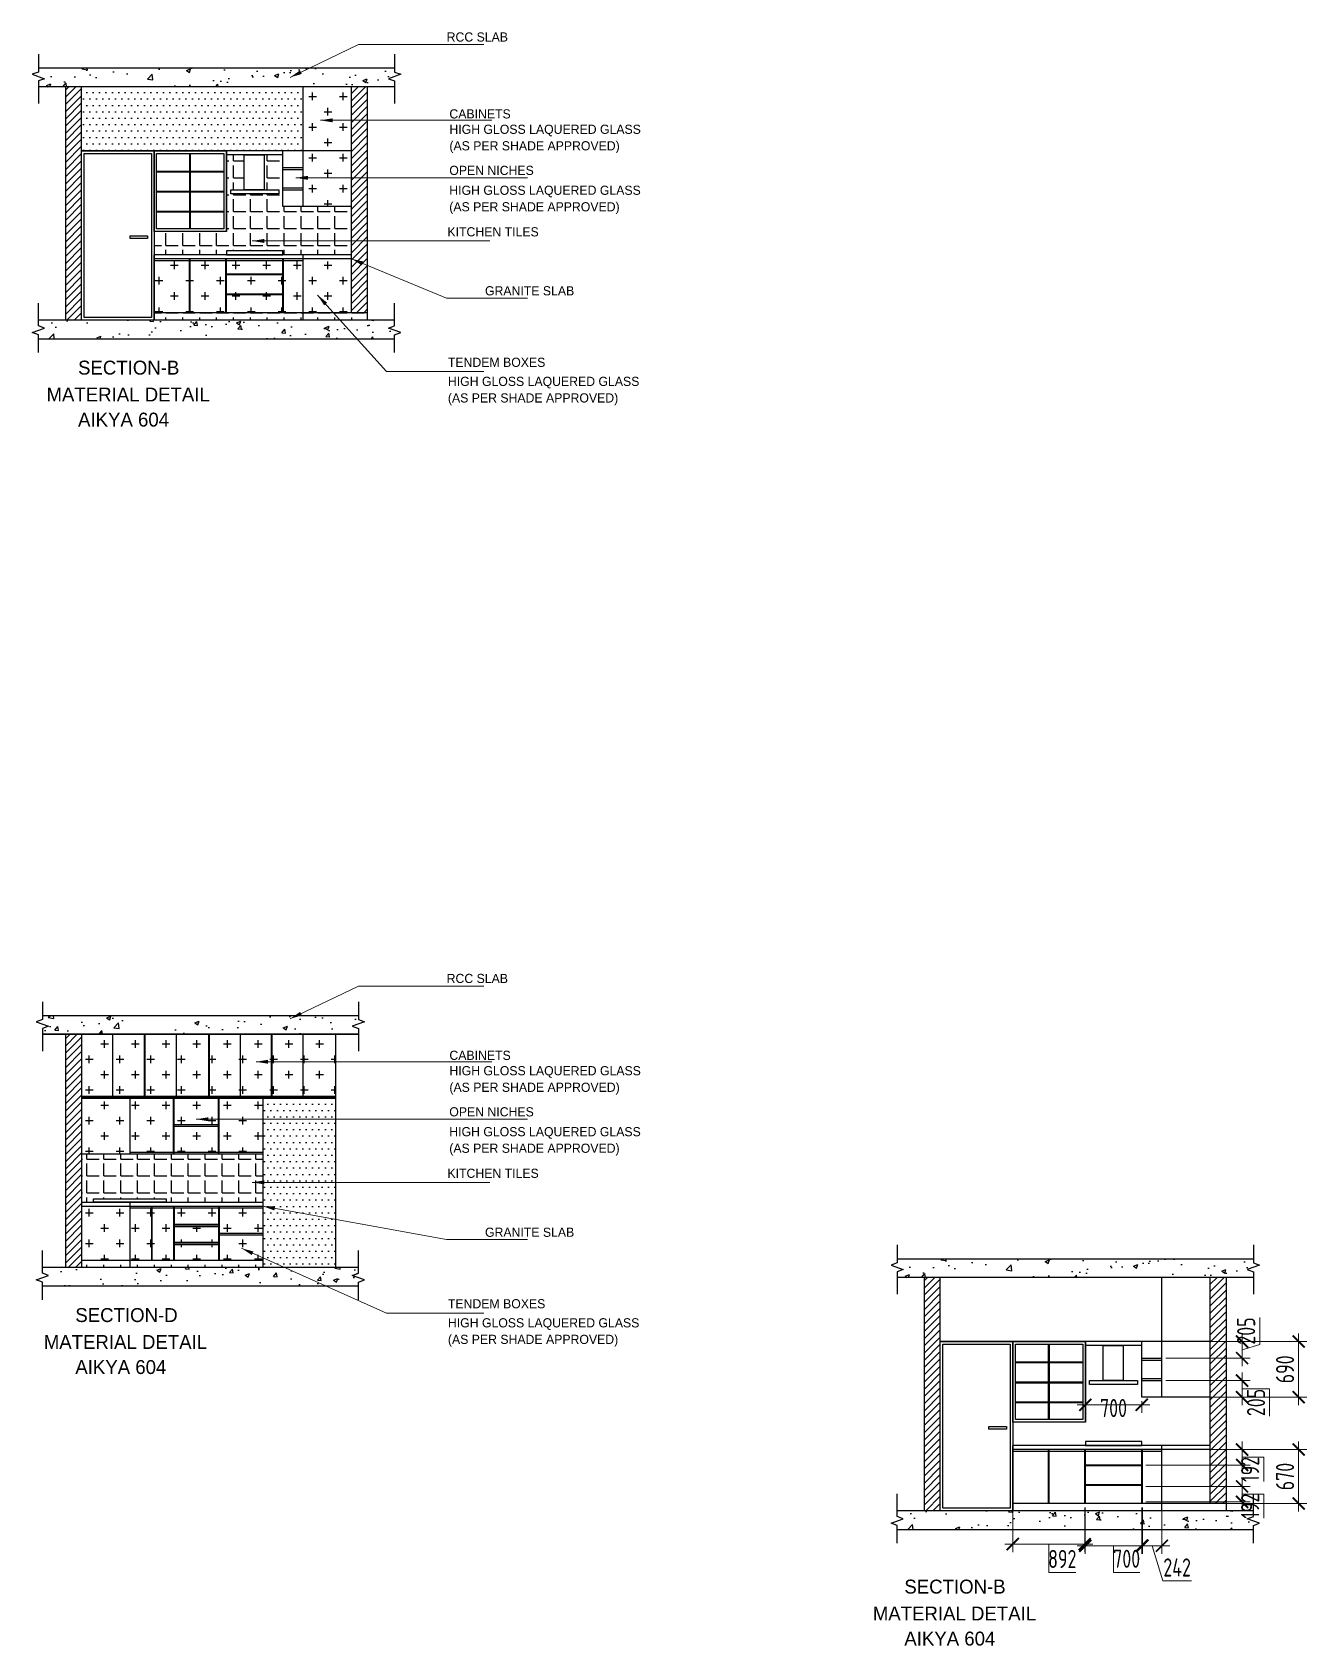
# Model space of a CAD drawing. Header units: millimetres. Extents: x -31859 to 58212, y -66440 to 17102.
# Drawn here: x -7842 to 7970, y -41894 to -21873 of the extents above; entities that cross this region are included whole.
import ezdxf

# ---------------------------------------------------------------- set-up
doc = ezdxf.new("R2010")
doc.units = ezdxf.units.MM
doc.header["$LTSCALE"] = 10
doc.header["$PDMODE"] = 35
doc.header["$PDSIZE"] = 500
for name, color, linetype in [('07--DIM-1', 1, 'Continuous'), ('A--SPACEREF', 3, 'Continuous'), ('A--TEXT-3', 3, 'Continuous'), ('DIMM-1', 1, 'Continuous')]:
    doc.layers.add(name, color=color, linetype=linetype)
doc.styles.add('ISO', font='isocp2.shx', dxfattribs={"width": 0.8})
doc.dimstyles.new('A-DIM-100', dxfattribs={"dimscale": 100, "dimtxt": 2.25, "dimasz": 1.5, "dimexe": 1, "dimexo": 0.5, "dimgap": 0, "dimtad": 0, "dimdec": 0, "dimzin": 12, "dimdsep": 46, "dimtxsty": 'ISO', "dimblk": 'ARCHTICK', "dimcen": 1, "dimdle": 1, "dimclrd": 8, "dimclre": 8, "dimclrt": 256, "dimadec": 0, "dimazin": 3, "dimtfac": 1, "dimtdec": 0, "dimtmove": 1, "dimatfit": 2, "dimfxl": 1, "dimtvp": 0.75, "dimtolj": 1, "dimtzin": 12, "dimlwd": 18, "dimlwe": 18, "dimarcsym": 0})
pattern_1 = [(0, (-20223.34, 0), (0, 209.55), [152.4, -57.15]), (90, (-20223.34, 0), (-209.55, 1e-14), [152.4, -57.15])]

# ---------------------------------------------------------------- blocks, each defined once
blk = doc.blocks.new('_ArchTick')
at = {"color": 0, "const_width": 0.15}
blk.add_lwpolyline([(-0.5, -0.5), (0.5, 0.5)], dxfattribs=at)
blk = doc.blocks.new('*D283')
at = {"layer": '07--DIM-1', "color": 8, "lineweight": 18}
for p, q in [((7387, -38157), (7387, -37821)), ((7168, -38425), (7168, -38020)), ((6223, -38120), (7268, -38120)), ((7168, -38223), (7387, -38157)), ((6223, -38325), (7268, -38325))]:
    blk.add_line(p, q, dxfattribs=at)
at = {"layer": 'Defpoints', "color": 0}
for p in [(6173, -38120), (7168, -38120), (6173, -38325)]:
    blk.add_point(p, dxfattribs=at)
at = {"layer": '07--DIM-1', "color": 8, "lineweight": 18, "xscale": 150, "yscale": 150, "zscale": 150}
for p, rotation in [((7168, -38120), 90), ((7168, -38325), 270)]:
    blk.add_blockref('_ArchTick', p, dxfattribs=dict(at, rotation=rotation))
at = {"layer": '07--DIM-1', "insert": (7218, -37989), "char_height": 225, "attachment_point": 5, "rotation": 90, "style": 'ISO'}
blk.add_mtext('\\A1;205', dxfattribs=at)
blk = doc.blocks.new('*D284')
at = {"layer": '07--DIM-1', "color": 8, "lineweight": 18}
for p, q in [((6223, -38605), (7268, -38605)), ((7168, -38505), (7168, -38910)), ((6223, -38810), (7268, -38810)), ((7168, -38708), (7510, -38708)), ((7510, -38708), (7510, -39044))]:
    blk.add_line(p, q, dxfattribs=at)
at = {"layer": 'Defpoints', "color": 0}
for p in [(6173, -38605), (6173, -38810), (7168, -38810)]:
    blk.add_point(p, dxfattribs=at)
at = {"layer": '07--DIM-1', "color": 8, "lineweight": 18, "xscale": 150, "yscale": 150, "zscale": 150}
for p, rotation in [((7168, -38605), 90), ((7168, -38810), 270)]:
    blk.add_blockref('_ArchTick', p, dxfattribs=dict(at, rotation=rotation))
at = {"layer": '07--DIM-1', "insert": (7341, -38876), "char_height": 225, "attachment_point": 5, "rotation": 90, "style": 'ISO'}
blk.add_mtext('\\A1;205', dxfattribs=at)
blk = doc.blocks.new('*D296')
at = {"layer": '07--DIM-1', "color": 8, "lineweight": 18}
for p, q in [((7168, -39752), (7168, -39360)), ((5973, -39460), (7268, -39460)), ((7168, -39556), (7437, -39556)), ((7437, -39556), (7437, -39856)), ((5973, -39652), (7268, -39652))]:
    blk.add_line(p, q, dxfattribs=at)
at = {"layer": 'Defpoints', "color": 0}
for p in [(5923, -39460), (7168, -39460), (5923, -39652)]:
    blk.add_point(p, dxfattribs=at)
at = {"layer": '07--DIM-1', "color": 8, "lineweight": 18, "xscale": 150, "yscale": 150, "zscale": 150}
for p, rotation in [((7168, -39460), 90), ((7168, -39652), 270)]:
    blk.add_blockref('_ArchTick', p, dxfattribs=dict(at, rotation=rotation))
at = {"layer": '07--DIM-1', "insert": (7268, -39706), "char_height": 225, "attachment_point": 5, "rotation": 90, "style": 'ISO'}
blk.add_mtext('\\A1;192', dxfattribs=at)
blk = doc.blocks.new('*D297')
at = {"layer": '07--DIM-1', "color": 8, "lineweight": 18}
for p, q in [((7168, -40209), (7168, -39817)), ((5973, -39917), (7268, -39917)), ((7168, -40013), (7437, -40013)), ((7437, -40013), (7437, -40312)), ((5973, -40109), (7268, -40109))]:
    blk.add_line(p, q, dxfattribs=at)
at = {"layer": 'Defpoints', "color": 0}
for p in [(5923, -39917), (7168, -39917), (5923, -40109)]:
    blk.add_point(p, dxfattribs=at)
at = {"layer": '07--DIM-1', "color": 8, "lineweight": 18, "xscale": 150, "yscale": 150, "zscale": 150}
for p, rotation in [((7168, -39917), 90), ((7168, -40109), 270)]:
    blk.add_blockref('_ArchTick', p, dxfattribs=dict(at, rotation=rotation))
at = {"layer": '07--DIM-1', "insert": (7268, -40162), "char_height": 225, "attachment_point": 5, "rotation": 90, "style": 'ISO'}
blk.add_mtext('\\A1;192', dxfattribs=at)
blk = doc.blocks.new('*D299')
at = {"layer": '07--DIM-1', "color": 8, "lineweight": 18}
for p, q in [((7870, -38910), (7870, -38020)), ((6223, -38120), (7970, -38120)), ((6223, -38810), (7970, -38810))]:
    blk.add_line(p, q, dxfattribs=at)
at = {"layer": 'Defpoints', "color": 0}
for p in [(6173, -38120), (7870, -38120), (6173, -38810)]:
    blk.add_point(p, dxfattribs=at)
at = {"layer": '07--DIM-1', "color": 8, "lineweight": 18, "xscale": 150, "yscale": 150, "zscale": 150}
for p, rotation in [((7870, -38120), 90), ((7870, -38810), 270)]:
    blk.add_blockref('_ArchTick', p, dxfattribs=dict(at, rotation=rotation))
at = {"layer": '07--DIM-1', "insert": (7701, -38465), "char_height": 225, "attachment_point": 5, "rotation": 90, "style": 'ISO'}
blk.add_mtext('\\A1;690', dxfattribs=at)
blk = doc.blocks.new('*D300')
at = {"layer": '07--DIM-1', "color": 8, "lineweight": 18}
for p, q in [((7870, -40230), (7870, -39360)), ((5981, -39460), (7970, -39460)), ((5981, -40130), (7970, -40130))]:
    blk.add_line(p, q, dxfattribs=at)
at = {"layer": 'Defpoints', "color": 0}
for p in [(5931, -39460), (7870, -39460), (5931, -40130)]:
    blk.add_point(p, dxfattribs=at)
at = {"layer": '07--DIM-1', "color": 8, "lineweight": 18, "xscale": 150, "yscale": 150, "zscale": 150}
for p, rotation in [((7870, -39460), 90), ((7870, -40130), 270)]:
    blk.add_blockref('_ArchTick', p, dxfattribs=dict(at, rotation=rotation))
at = {"layer": '07--DIM-1', "insert": (7701, -39795), "char_height": 225, "attachment_point": 5, "rotation": 90, "style": 'ISO'}
blk.add_mtext('\\A1;670', dxfattribs=at)
blk = doc.blocks.new('*D301')
at = {"layer": '07--DIM-1', "color": 8, "lineweight": 18}
for p, q in [((4323, -40180), (4323, -40734)), ((5215, -40180), (5215, -40734)), ((4223, -40634), (5315, -40634)), ((4769, -40634), (4769, -40986)), ((4769, -40986), (5105, -40986))]:
    blk.add_line(p, q, dxfattribs=at)
at = {"layer": 'Defpoints', "color": 0}
for p in [(4323, -40130), (5215, -40130), (5215, -40634)]:
    blk.add_point(p, dxfattribs=at)
at = {"layer": '07--DIM-1', "color": 8, "lineweight": 18, "xscale": 150, "yscale": 150, "zscale": 150, "rotation": 180}
blk.add_blockref('_ArchTick', (4323, -40634), dxfattribs=at)
at = {"layer": '07--DIM-1', "color": 8, "lineweight": 18, "xscale": 150, "yscale": 150, "zscale": 150}
blk.add_blockref('_ArchTick', (5215, -40634), dxfattribs=at)
at = {"layer": '07--DIM-1', "insert": (4937, -40818), "char_height": 225, "attachment_point": 5, "style": 'ISO'}
blk.add_mtext('\\A1;892', dxfattribs=at)
blk = doc.blocks.new('*D302')
at = {"layer": '07--DIM-1', "color": 8, "lineweight": 18}
for p, q in [((5223, -40180), (5223, -40754)), ((5923, -40180), (5923, -40754)), ((5123, -40654), (6023, -40654)), ((5573, -40654), (5573, -40984)), ((5573, -40984), (5898, -40984))]:
    blk.add_line(p, q, dxfattribs=at)
at = {"layer": 'Defpoints', "color": 0}
for p in [(5223, -40130), (5923, -40130), (5923, -40654)]:
    blk.add_point(p, dxfattribs=at)
at = {"layer": '07--DIM-1', "color": 8, "lineweight": 18, "xscale": 150, "yscale": 150, "zscale": 150, "rotation": 180}
blk.add_blockref('_ArchTick', (5223, -40654), dxfattribs=at)
at = {"layer": '07--DIM-1', "color": 8, "lineweight": 18, "xscale": 150, "yscale": 150, "zscale": 150}
blk.add_blockref('_ArchTick', (5923, -40654), dxfattribs=at)
at = {"layer": '07--DIM-1', "insert": (5736, -40815), "char_height": 225, "attachment_point": 5, "style": 'ISO'}
blk.add_mtext('\\A1;700', dxfattribs=at)
blk = doc.blocks.new('*D303')
at = {"layer": '07--DIM-1', "color": 8, "lineweight": 18}
for p, q in [((5931, -40180), (5931, -40754)), ((6173, -40180), (6173, -40754)), ((5831, -40654), (6273, -40654)), ((6052, -40654), (6184, -41091)), ((6184, -41091), (6541, -41091))]:
    blk.add_line(p, q, dxfattribs=at)
at = {"layer": 'Defpoints', "color": 0}
for p in [(5931, -40130), (6173, -40130), (6173, -40654)]:
    blk.add_point(p, dxfattribs=at)
at = {"layer": '07--DIM-1', "color": 8, "lineweight": 18, "xscale": 150, "yscale": 150, "zscale": 150, "rotation": 180}
blk.add_blockref('_ArchTick', (5931, -40654), dxfattribs=at)
at = {"layer": '07--DIM-1', "color": 8, "lineweight": 18, "xscale": 150, "yscale": 150, "zscale": 150}
blk.add_blockref('_ArchTick', (6173, -40654), dxfattribs=at)
at = {"layer": '07--DIM-1', "insert": (6362, -40923), "char_height": 225, "attachment_point": 5, "style": 'ISO'}
blk.add_mtext('\\A1;242', dxfattribs=at)
blk = doc.blocks.new('*D304')
at = {"layer": '07--DIM-1', "color": 8, "lineweight": 18}
for p, q in [((6023, -38905), (5123, -38905)), ((5223, -38860), (5223, -39005)), ((5923, -38860), (5923, -39005))]:
    blk.add_line(p, q, dxfattribs=at)
at = {"layer": 'Defpoints', "color": 0}
for p in [(5223, -38810), (5923, -38810), (5223, -38905)]:
    blk.add_point(p, dxfattribs=at)
at = {"layer": '07--DIM-1', "color": 8, "lineweight": 18, "xscale": 150, "yscale": 150, "zscale": 150, "rotation": 180}
blk.add_blockref('_ArchTick', (5223, -38905), dxfattribs=at)
at = {"layer": '07--DIM-1', "color": 8, "lineweight": 18, "xscale": 150, "yscale": 150, "zscale": 150}
blk.add_blockref('_ArchTick', (5923, -38905), dxfattribs=at)
at = {"layer": '07--DIM-1', "insert": (5573, -38945), "char_height": 225, "attachment_point": 5, "style": 'ISO'}
blk.add_mtext('\\A1;700', dxfattribs=at)

msp = doc.modelspace()

# ---------------------------------------------------------------- hatches: boundary and pattern name
h = msp.add_hatch()
h.set_pattern_fill('AR-CONC', color=256, scale=3, style=0)
h.set_pattern_definition([(50, (-20223.34, 0), (546.554, -47.817), [57.15, -628.65]), (355, (-20223.34, 0), (-105.728, 573.17), [45.72, -502.92]), (100.451, (-20177.8, -4), (440.8275, 525.35), [48.57, -534.27]), (46.1842, (-20223.34, 152.4), (813.237, -126.127), [85.725, -942.975]), (96.6356, (-20155.6, 141.9), (712.213, 742.277), [72.855, -801.405]), (351.184, (-20223.3, 152.4), (712.214, 742.275), [68.58, -754.38]), (21, (-20147.14, 114.3), (454.8446, -306.7966), [57.15, -628.65]), (326, (-20147.14, 114.3), (185.406, 552.564), [45.72, -502.92]), (71.4514, (-20109.23, 88.73), (640.2495, 245.769), [48.57, -534.27]), (37.5, (-20223.34, 0), (9.2658, 253.6651), [0, -496.824, 0, -510.54, 0, -504.825]), (7.5, (-20223.34, 0), (200.459, 300.5417), [0, -291.084, 0, -485.394, 0, -192.405]), (327.5, (-20393.26, 0), (406.7718, -17.1862), [0, -190.5, 0, -594.36, 0, -788.67]), (317.5, (-20469.46, 0), (444.3875, 76.2795), [0, -247.65, 0, -394.716, 0, -560.07])])
h.paths.add_polyline_path([(-3347.1, -22548.6), (-3347.1, -22477.4), (-3422.9, -22449.8), (-3271.3, -22394.6), (-3347.1, -22367), (-3347.1, -22320), (-7766.5, -22320), (-7766.5, -22367), (-7842.3, -22394.6), (-7690.7, -22449.8), (-7766.5, -22477.4), (-7766.5, -22548.6)])
h.paths.add_polyline_path([(-7766.5, -25444.6), (-7766.5, -25515.8), (-7690.7, -25543.4), (-7842.3, -25598.6), (-7766.5, -25626.2), (-7766.5, -25675.8), (-3347.1, -25675.8), (-3347.1, -25626.2), (-3271.3, -25598.6), (-3422.9, -25543.4), (-3347.1, -25515.8), (-3347.1, -25444.6)])
h = msp.add_hatch()
h.set_pattern_fill('ANSI31', color=256, scale=20, style=0)
h.set_pattern_definition([(45, (-20223.335, 0), (-44.90128, 44.90128), [])])
h.paths.add_polyline_path([(-7231.8, -22548.6), (-7431.8, -22548.6), (-7431.8, -25444.6), (-7231.8, -25444.6)])
h.paths.add_polyline_path([(-3681.8, -22548.6), (-3881.8, -22548.6), (-3881.8, -25354.6), (-3681.8, -25354.6)])
h = msp.add_hatch()
h.set_pattern_fill('DOTS', color=256, scale=50, style=0)
h.set_pattern_definition([(0, (-20223.335, 0), (39.6875, 79.375), [0, -79.375])])
h.paths.add_polyline_path([(-7231.8, -22548.6), (-7231.8, -23344.6), (-6331.8, -23344.6), (-5431.8, -23344.6), (-4481.8, -23344.6), (-4481.8, -22548.6)])
h = msp.add_hatch()
h.set_pattern_fill('CROSS', color=256, scale=30, style=0)
h.set_pattern_definition([(0, (-20223.34, 0), (190.5, 190.5), [95.25, -285.75]), (90, (-20175.71, -47.62), (-190.5, 190.5), [95.25, -285.75])])
h.paths.add_polyline_path([(-3881.8, -24034.6), (-3881.8, -23344.6), (-4481.8, -23344.6), (-4481.8, -24034.6)])
h.paths.add_polyline_path([(-4481.8, -23344.6), (-3881.8, -23344.6), (-3881.8, -22548.6), (-4481.8, -22548.6)])
h.paths.add_polyline_path([(-6331.8, -25354.6), (-5893.8, -25354.6), (-5893.8, -24709.6), (-6331.8, -24709.6)])
h.paths.add_polyline_path([(-5885.8, -25354.6), (-5439.8, -25354.6), (-5439.8, -24709.6), (-5885.8, -24709.6)])
h.paths.add_polyline_path([(-4731.8, -25354.6), (-4731.8, -25127.6), (-5431.8, -25127.6), (-5431.8, -25354.6)])
h.paths.add_polyline_path([(-5431.8, -24884.6), (-5431.8, -25119.6), (-4731.8, -25119.6), (-4731.8, -24884.6)])
h.paths.add_polyline_path([(-4731.8, -24876.6), (-4731.8, -24709.6), (-5431.8, -24709.6), (-5431.8, -24876.6)])
h.paths.add_polyline_path([(-4481.8, -24709.6), (-4723.8, -24709.6), (-4723.8, -25354.6), (-4481.8, -25354.6)])
h.paths.add_polyline_path([(-4481.8, -24684.6), (-4481.8, -25354.6), (-3881.8, -25354.6), (-3881.8, -24684.6)])
h = msp.add_hatch()
h.set_pattern_fill('ANGLE', color=256, scale=30, style=0)
h.set_pattern_definition(pattern_1)
h.paths.add_polyline_path([(-4731.8, -24034.6), (-4731.8, -23394.6), (-4963.8, -23394.6), (-4963.8, -23827.8), (-4783.9, -23827.8), (-4783.9, -23877.8), (-5379.8, -23877.8), (-5379.8, -23827.8), (-5212.9, -23827.8), (-5212.9, -23394.6), (-5431.8, -23394.6), (-5431.8, -24344.6), (-6331.8, -24344.6), (-6331.8, -24634.6), (-5431.8, -24634.6), (-5431.8, -24584.6), (-4731.8, -24584.6), (-4731.8, -24634.6), (-3881.8, -24634.6), (-3881.8, -24034.6)])
h = msp.add_hatch()
h.set_pattern_fill('ANGLE', color=256, scale=30, style=0)
h.set_pattern_definition(pattern_1)
h.paths.add_polyline_path([(-6331.8, -25354.6), (-6331.8, -25444.6), (-3681.8, -25444.6), (-3681.8, -25354.6)])
h = msp.add_hatch()
h.set_pattern_fill('AR-CONC', color=256, scale=3, style=0)
h.set_pattern_definition([(50, (-26232.75, -11756.7), (546.554, -47.817), [57.15, -628.65]), (355, (-26232.75, -11756.7), (-105.7285, 573.17), [45.72, -502.92]), (100.451, (-26187.2, -11760.7), (440.8275, 525.35), [48.57, -534.27]), (46.1842, (-26232.75, -11604.3), (813.237, -126.127), [85.725, -942.975]), (96.6356, (-26165, -11614.8), (712.213, 742.277), [72.855, -801.405]), (351.184, (-26232.75, -11604.3), (712.214, 742.275), [68.58, -754.38]), (21, (-26156.55, -11642.4), (454.8446, -306.7966), [57.15, -628.65]), (326, (-26156.55, -11642.4), (185.406, 552.564), [45.72, -502.92]), (71.4514, (-26118.65, -11668), (640.2495, 245.7686), [48.57, -534.27]), (37.5, (-26232.75, -11756.7), (9.2658, 253.6651), [0, -496.824, 0, -510.54, 0, -504.825]), (7.5, (-26232.75, -11756.7), (200.459, 300.5417), [0, -291.084, 0, -485.394, 0, -192.405]), (327.5, (-26402.67, -11756.7), (406.7718, -17.1862), [0, -190.5, 0, -594.36, 0, -788.67]), (317.5, (-26478.87, -11756.7), (444.3875, 76.2795), [0, -247.65, 0, -394.716, 0, -560.07])])
h.paths.add_polyline_path([(-7717.4, -37201.3), (-7717.4, -37272.5), (-7641.5, -37300.1), (-7793.2, -37355.3), (-7717.4, -37382.9), (-7717.4, -37432.5), (-3796.2, -37432.5), (-3796.2, -37382.9), (-3720.4, -37355.3), (-3872.1, -37300.1), (-3796.2, -37272.5), (-3796.2, -37201.3)])
h.paths.add_polyline_path([(-3796.2, -34305.3), (-3796.2, -34234.1), (-3872.1, -34206.5), (-3720.4, -34151.3), (-3796.2, -34123.7), (-3796.2, -34076.7), (-7717.4, -34076.7), (-7717.4, -34123.7), (-7793.2, -34151.3), (-7641.5, -34206.5), (-7717.4, -34234.1), (-7717.4, -34305.3)])
h = msp.add_hatch()
h.set_pattern_fill('ANSI31', color=256, scale=20, style=0)
h.set_pattern_definition([(45, (-29008.28, -11756.71), (-44.90128, 44.90128), [])])
h.paths.add_polyline_path([(-7431.8, -37201.3), (-7231.8, -37201.3), (-7231.8, -34305.3), (-7431.8, -34305.3)])
h = msp.add_hatch()
h.set_pattern_fill('CROSS', color=256, scale=30, style=0)
h.set_pattern_definition([(0, (-26232.75, -11756.7), (190.5, 190.5), [95.25, -285.75]), (90, (-26185.12, -11804.33), (-190.5, 190.5), [95.25, -285.75])])
h.paths.add_polyline_path([(-6631.8, -35101.3), (-7231.8, -35101.3), (-7231.8, -35791.3), (-6631.8, -35791.3)])
h.paths.add_polyline_path([(-6842, -34305.3), (-7231.8, -34305.3), (-7231.8, -35073.3), (-6842, -35073.3)])
h.paths.add_polyline_path([(-6452.3, -34305.3), (-6842, -34305.3), (-6842, -35073.3), (-6452.3, -35073.3)])
h.paths.add_polyline_path([(-6089.8, -35101.3), (-6631.8, -35101.3), (-6631.8, -35771.3), (-6089.8, -35771.3)])
h.paths.add_polyline_path([(-6081.8, -35426.3), (-5531.8, -35426.3), (-5531.8, -35101.3), (-6081.8, -35101.3)])
h.paths.add_polyline_path([(-5531.8, -35771.3), (-5531.8, -35446.3), (-6081.8, -35446.3), (-6081.8, -35771.3)])
h.paths.add_polyline_path([(-4981.8, -35101.3), (-5523.8, -35101.3), (-5523.8, -35771.3), (-4981.8, -35771.3)])
h.paths.add_polyline_path([(-5648.8, -35073.3), (-5259, -35073.3), (-5259, -34305.3), (-5648.8, -34305.3)])
h.paths.add_polyline_path([(-6054.5, -35073.3), (-5656.8, -35073.3), (-5656.8, -34305.3), (-6054.5, -34305.3)])
h.paths.add_polyline_path([(-6444.3, -35073.3), (-6054.5, -35073.3), (-6054.5, -34305.3), (-6444.3, -34305.3)])
h.paths.add_polyline_path([(-4877.3, -34305.3), (-5259, -34305.3), (-5259, -35073.3), (-4877.3, -35073.3)])
h.paths.add_polyline_path([(-4479.5, -34305.3), (-4869.3, -34305.3), (-4869.3, -35073.3), (-4479.5, -35073.3)])
h.paths.add_polyline_path([(-4081.8, -34305.3), (-4479.5, -34305.3), (-4479.5, -35073.3), (-4081.8, -35073.3)])
h.paths.add_polyline_path([(-6631.8, -36441.3), (-7231.8, -36441.3), (-7231.8, -37111.3), (-6631.8, -37111.3)])
h.paths.add_polyline_path([(-6631.8, -37111.3), (-6360.8, -37111.3), (-6360.8, -36461.3), (-6631.8, -36461.3)])
h.paths.add_polyline_path([(-6089.8, -36461.3), (-6352.8, -36461.3), (-6352.8, -37111.3), (-6089.8, -37111.3)])
h.paths.add_polyline_path([(-5531.8, -37111.3), (-5531.8, -36916), (-6081.8, -36916), (-6081.8, -37111.3)])
h.paths.add_polyline_path([(-6081.8, -36692.6), (-6081.8, -36888), (-5531.8, -36888), (-5531.8, -36692.6)])
h.paths.add_polyline_path([(-6081.8, -36461.3), (-6081.8, -36664.6), (-5531.8, -36664.6), (-5531.8, -36461.3)])
h.paths.add_polyline_path([(-5523.8, -36461.3), (-5523.8, -36776.3), (-4981.8, -36776.3), (-4981.8, -36461.3)])
h.paths.add_polyline_path([(-5523.8, -36796.3), (-5523.8, -37111.3), (-4981.8, -37111.3), (-4981.8, -36796.3)])
h = msp.add_hatch()
h.set_pattern_fill('DOTS', color=256, scale=50, style=0)
h.set_pattern_definition([(0, (-26232.75, -11756.71), (39.6875, 79.375), [0, -79.375])])
h.paths.add_polyline_path([(-4081.8, -35101.3), (-4981.8, -35101.3), (-4981.8, -35791.3), (-4981.8, -36391.3), (-4981.8, -37201.3), (-4081.8, -37201.3)])
h = msp.add_hatch()
h.set_pattern_fill('ANGLE', color=256, scale=30, style=0)
h.set_pattern_definition([(0, (-26232.75, -11756.7), (0, 209.55), [152.4, -57.15]), (90, (-26232.75, -11756.7), (-209.55, 1e-14), [152.4, -57.15])])
h.paths.add_polyline_path([(-7231.8, -35791.3), (-7231.8, -36391.3), (-7081.8, -36391.3), (-7081.8, -36350.9), (-6181.8, -36350.9), (-6181.8, -36391.3), (-4981.8, -36391.3), (-4981.8, -35791.3)])
h.paths.add_polyline_path([(-6631.8, -37111.3), (-6631.8, -37201.3), (-4981.8, -37201.3), (-4981.8, -37111.3)])
h.paths.add_polyline_path([(-6631.8, -37201.3), (-6631.8, -37111.3), (-7231.8, -37111.3), (-7231.8, -37201.3)])
h = msp.add_hatch()
h.set_pattern_fill('AR-CONC', color=256, scale=3, style=0)
h.set_pattern_definition([(50, (-9568.07, -14775.6), (546.554, -47.817), [57.15, -628.65]), (355, (-9568.1, -14775.6), (-105.728, 573.17), [45.72, -502.92]), (100.451, (-9522.53, -14779.6), (440.8275, 525.35), [48.57, -534.27]), (46.1842, (-9568.1, -14623.2), (813.237, -126.127), [85.725, -942.975]), (96.6356, (-9500.3, -14633.7), (712.213, 742.277), [72.855, -801.405]), (351.184, (-9568.1, -14623.2), (712.214, 742.275), [68.58, -754.38]), (21, (-9491.87, -14661.3), (454.8446, -306.7966), [57.15, -628.65]), (326, (-9491.9, -14661.3), (185.406, 552.564), [45.72, -502.92]), (71.4514, (-9453.97, -14686.9), (640.2495, 245.769), [48.57, -534.27]), (37.5, (-9568.07, -14775.61), (9.2658, 253.6651), [0, -496.824, 0, -510.54, 0, -504.825]), (7.5, (-9568.07, -14775.6), (200.459, 300.5417), [0, -291.084, 0, -485.394, 0, -192.405]), (327.5, (-9738, -14775.61), (406.7718, -17.1862), [0, -190.5, 0, -594.36, 0, -788.67]), (317.5, (-9814.2, -14775.6), (444.3875, 76.2795), [0, -247.65, 0, -394.716, 0, -560.07])])
h.paths.add_polyline_path([(7308.2, -37324.2), (7308.2, -37253), (7232.3, -37225.4), (7384, -37170.2), (7308.2, -37142.6), (7308.2, -37095.6), (2888.8, -37095.6), (2888.8, -37142.6), (2813, -37170.2), (2964.6, -37225.4), (2888.8, -37253), (2888.8, -37324.2)])
h.paths.add_polyline_path([(2888.8, -40220.2), (2888.8, -40291.4), (2964.6, -40319), (2813, -40374.2), (2888.8, -40401.8), (2888.8, -40451.4), (7308.2, -40451.4), (7308.2, -40401.8), (7384, -40374.2), (7232.3, -40319), (7308.2, -40291.4), (7308.2, -40220.2)])
h = msp.add_hatch()
h.set_pattern_fill('ANSI31', color=256, scale=20, style=0)
h.set_pattern_definition([(45, (-9568.07, -14775.61), (-44.90128, 44.90128), [])])
h.paths.add_polyline_path([(3423.5, -37324.2), (3223.5, -37324.2), (3223.5, -40220.2), (3423.5, -40220.2)])
h.paths.add_polyline_path([(6973.5, -37324.2), (6773.5, -37324.2), (6773.5, -40130.2), (6973.5, -40130.2)])

# ---------------------------------------------------------------- linework, layer by layer
for p, q in [((-3347.1, -22320), (-7766.5, -22320)), ((-3347.1, -22548.6), (-7766.5, -22548.6)), ((-7431.8, -22548.6), (-7431.8, -25444.6)), ((-7231.8, -25444.6), (-7231.8, -22548.6)), ((-4481.8, -24034.6), (-4481.8, -22548.6)), ((-3881.8, -25354.6), (-3881.8, -22548.6)), ((-3681.8, -25444.6), (-3681.8, -22548.6)), ((-5431.8, -23344.6), (-7231.8, -23344.6)), ((-6331.8, -24344.6), (-6331.8, -23344.6)), ((-5891.8, -23376.6), (-5891.8, -24312.6)), ((-5881.8, -23376.6), (-5881.8, -24312.6)), ((-5431.8, -24344.6), (-5431.8, -23344.6)), ((-3881.8, -23344.6), (-5431.8, -23344.6)), ((-4731.8, -23394.6), (-5431.8, -23394.6)), ((-4731.8, -24034.6), (-4731.8, -23344.6)), ((-6299.8, -23595.3), (-5463.8, -23595.3)), ((-6299.8, -23605.3), (-5463.8, -23605.3)), ((-4731.8, -23549.6), (-4481.8, -23549.6)), ((-4731.8, -23574.6), (-4481.8, -23574.6)), ((-4731.8, -23804.6), (-4481.8, -23804.6)), ((-6299.8, -23844.6), (-5463.8, -23844.6)), ((-6299.8, -23854.6), (-5463.8, -23854.6)), ((-4731.8, -23829.6), (-4481.8, -23829.6)), ((-6299.8, -24092.5), (-5463.8, -24092.5)), ((-6299.8, -24102.5), (-5463.8, -24102.5)), ((-3881.8, -24034.6), (-4731.8, -24034.6)), ((-5431.8, -24344.6), (-6331.8, -24344.6)), ((-6331.8, -25444.6), (-6331.8, -24634.6)), ((-3881.8, -24634.6), (-6331.8, -24634.6)), ((-3881.8, -24684.6), (-6331.8, -24684.6)), ((-5893.8, -24709.6), (-6331.8, -24709.6)), ((-5893.8, -24684.6), (-5893.8, -25354.6)), ((-5885.8, -24684.6), (-5885.8, -25354.6)), ((-5439.8, -24709.6), (-5885.8, -24709.6)), ((-5439.8, -25354.6), (-5439.8, -24684.6)), ((-5431.8, -24876.6), (-5431.8, -24684.6)), ((-4731.8, -24709.6), (-5431.8, -24709.6)), ((-4731.8, -24876.6), (-4731.8, -24684.6)), ((-4723.8, -25354.6), (-4723.8, -24684.6)), ((-4481.8, -24709.6), (-4723.8, -24709.6)), ((-4481.8, -25444.6), (-4481.8, -24634.6)), ((-4731.8, -24876.6), (-5431.8, -24876.6)), ((-5431.8, -25119.6), (-5431.8, -24884.6)), ((-4731.8, -24884.6), (-5431.8, -24884.6)), ((-4731.8, -25119.6), (-4731.8, -24884.6)), ((-5431.8, -25119.6), (-4731.8, -25119.6)), ((-5431.8, -25354.6), (-5431.8, -25127.6)), ((-5431.8, -25127.6), (-4731.8, -25127.6)), ((-4731.8, -25354.6), (-4731.8, -25127.6)), ((-3681.8, -25354.6), (-6331.8, -25354.6)), ((-3347.1, -25444.6), (-7766.5, -25444.6)), ((-3347.1, -25444.6), (-7766.5, -25444.6)), ((-7766.5, -25675.8), (-3347.1, -25675.8)), ((-3796.2, -34076.7, 0), (-7717.4, -34076.7, 0)), ((-3796.2, -34305.3, 0), (-7717.4, -34305.3, 0)), ((-7717.4, -34305.3, 0), (-3796.2, -34305.3, 0)), ((-7431.8, -34305.3, 0), (-7431.8, -37201.3, 0)), ((-7231.8, -34305.3, 0), (-7231.8, -37201.3, 0)), ((-6842, -35073.3, 0), (-6842, -34305.3, 0)), ((-6452.3, -34305.3, 0), (-6452.3, -35093.3, 0)), ((-6444.3, -34305.3, 0), (-6444.3, -35093.3, 0)), ((-6054.5, -35073.3, 0), (-6054.5, -34305.3, 0)), ((-5656.8, -34305.3, 0), (-5656.8, -35093.3, 0)), ((-5648.8, -34305.3, 0), (-5648.8, -35093.3, 0)), ((-5259, -35073.3, 0), (-5259, -34305.3, 0)), ((-4877.3, -34305.3, 0), (-4877.3, -35093.3, 0)), ((-4869.3, -34305.3, 0), (-4869.3, -35093.3, 0)), ((-4479.5, -35073.3, 0), (-4479.5, -34305.3, 0)), ((-4081.8, -34305.3, 0), (-4081.8, -37201.3, 0)), ((-7231.8, -35073.3, 0), (-6452.3, -35073.3, 0)), ((-7231.8, -35093.3, 0), (-6452.3, -35093.3, 0)), ((-7231.8, -35101.3, 0), (-4081.8, -35101.3, 0)), ((-6631.8, -35101.3, 0), (-6631.8, -35791.3, 0)), ((-6444.3, -35073.3, 0), (-5656.8, -35073.3, 0)), ((-6444.3, -35093.3, 0), (-5656.8, -35093.3, 0)), ((-6089.8, -35791.3, 0), (-6089.8, -35101.3, 0)), ((-6081.8, -35791.3, 0), (-6081.8, -35101.3, 0)), ((-5648.8, -35073.3, 0), (-4877.3, -35073.3, 0)), ((-5648.8, -35093.3, 0), (-4877.3, -35093.3, 0)), ((-5531.8, -35791.3, 0), (-5531.8, -35101.3, 0)), ((-5523.8, -35791.3, 0), (-5523.8, -35101.3, 0)), ((-4981.8, -35101.3, 0), (-4981.8, -35791.3, 0)), ((-4869.3, -35073.3, 0), (-4081.8, -35073.3, 0)), ((-4869.3, -35093.3, 0), (-4081.8, -35093.3, 0)), ((-6081.8, -35426.3, 0), (-5531.8, -35426.3, 0)), ((-6081.8, -35446.3, 0), (-5531.8, -35446.3, 0)), ((-7231.8, -35791.3, 0), (-4981.8, -35791.3, 0)), ((-6631.8, -35771.3, 0), (-6089.8, -35771.3, 0)), ((-6081.8, -35771.3, 0), (-5531.8, -35771.3, 0)), ((-6081.8, -35771.3, 0), (-5531.8, -35771.3, 0)), ((-5523.8, -35771.3, 0), (-4981.8, -35771.3, 0)), ((-4981.8, -35791.3, 0), (-4981.8, -36391.3, 0)), ((-7231.8, -36391.3, 0), (-4981.8, -36391.3, 0)), ((-6631.8, -36391.3, 0), (-6631.8, -37201.3, 0)), ((-4981.8, -36391.3, 0), (-4981.8, -37201.3, 0)), ((-7231.8, -36441.3, 0), (-4981.8, -36441.3, 0)), ((-6631.8, -36441.3, 0), (-4981.8, -36441.3, 0)), ((-6631.8, -36461.3, 0), (-6360.8, -36461.3, 0)), ((-6360.8, -37111.3, 0), (-6360.8, -36441.3, 0)), ((-6352.8, -37111.3, 0), (-6352.8, -36441.3, 0)), ((-6352.8, -36461.3, 0), (-6089.8, -36461.3, 0)), ((-6089.8, -36441.3, 0), (-6089.8, -37111.3, 0)), ((-6081.8, -36441.3, 0), (-6081.8, -36664.6, 0)), ((-6081.8, -36461.3, 0), (-5531.8, -36461.3, 0)), ((-5531.8, -36441.3, 0), (-5531.8, -36888, 0)), ((-5523.8, -36441.3, 0), (-5523.8, -37111.3, 0)), ((-5523.8, -36461.3, 0), (-4981.8, -36461.3, 0)), ((-6081.8, -36664.6, 0), (-5531.8, -36664.6, 0)), ((-6081.8, -36672.6, 0), (-6081.8, -36888, 0)), ((-6081.8, -36672.6, 0), (-5531.8, -36672.6, 0)), ((-6081.8, -36692.6, 0), (-5531.8, -36692.6, 0)), ((-5523.8, -36776.3, 0), (-4981.8, -36776.3, 0)), ((-5523.8, -36796.3, 0), (-4981.8, -36796.3, 0)), ((-6081.8, -36888, 0), (-5531.8, -36888, 0)), ((-6081.8, -36896, 0), (-6081.8, -37111.3, 0)), ((-6081.8, -36896, 0), (-5531.8, -36896, 0)), ((-6081.8, -36916, 0), (-5531.8, -36916, 0)), ((-5531.8, -36896, 0), (-5531.8, -37111.3, 0)), ((-3796.2, -37201.3, 0), (-7717.4, -37201.3, 0)), ((-7231.8, -37111.3, 0), (-4981.8, -37111.3, 0)), ((-6631.8, -37111.3, 0), (-6089.8, -37111.3, 0)), ((7308.2, -37095.6), (2888.8, -37095.6)), ((-3796.2, -37432.5, 0), (-7717.4, -37432.5, 0)), ((7308.2, -37324.2), (2888.8, -37324.2)), ((3223.5, -37324.2), (3223.5, -40220.2)), ((3423.5, -40220.2), (3423.5, -37324.2)), ((6173.5, -38810.2), (6173.5, -37324.2)), ((6773.5, -40130.2), (6773.5, -37324.2)), ((6973.5, -40220.2), (6973.5, -37324.2)), ((5223.5, -38120.2), (3423.5, -38120.2)), ((4323.5, -39120.2), (4323.5, -38120.2)), ((4763.5, -38152.2), (4763.5, -39088.2)), ((4773.5, -38152.2), (4773.5, -39088.2)), ((5223.5, -39120.2), (5223.5, -38120.2)), ((6773.5, -38120.2), (5223.5, -38120.2)), ((5923.5, -38170.2), (5223.5, -38170.2)), ((5923.5, -38810.2), (5923.5, -38120.2)), ((4355.5, -38370.9), (5191.5, -38370.9)), ((4355.5, -38380.9), (5191.5, -38380.9)), ((5923.5, -38325.2), (6173.5, -38325.2)), ((5923.5, -38350.2), (6173.5, -38350.2)), ((4355.5, -38620.2), (5191.5, -38620.2)), ((4355.5, -38630.2), (5191.5, -38630.2)), ((5923.5, -38580.2), (6173.5, -38580.2)), ((5923.5, -38605.2), (6173.5, -38605.2)), ((6773.5, -38810.2), (5923.5, -38810.2)), ((4355.5, -38868.2), (5191.5, -38868.2)), ((4355.5, -38878.2), (5191.5, -38878.2)), ((5223.5, -39120.2), (4323.5, -39120.2)), ((4323.5, -40220.2), (4323.5, -39410.2)), ((6773.5, -39410.2), (4323.5, -39410.2)), ((6173.5, -40220.2), (6173.5, -39410.2)), ((6773.5, -39460.2), (4323.5, -39460.2)), ((4761.5, -39485.2), (4323.5, -39485.2)), ((4761.5, -39460.2), (4761.5, -40130.2)), ((4769.5, -39460.2), (4769.5, -40130.2)), ((5215.5, -39485.2), (4769.5, -39485.2)), ((5215.5, -40130.2), (5215.5, -39460.2)), ((5223.5, -39652.2), (5223.5, -39460.2)), ((5923.5, -39485.2), (5223.5, -39485.2)), ((5923.5, -39652.2), (5923.5, -39460.2)), ((5931.5, -40130.2), (5931.5, -39460.2)), ((6173.5, -39485.2), (5931.5, -39485.2)), ((5923.5, -39652.2), (5223.5, -39652.2)), ((5223.5, -39895.2), (5223.5, -39660.2)), ((5923.5, -39660.2), (5223.5, -39660.2)), ((5923.5, -39895.2), (5923.5, -39660.2)), ((5223.5, -39895.2), (5923.5, -39895.2)), ((5223.5, -40130.2), (5223.5, -39903.2)), ((5223.5, -39903.2), (5923.5, -39903.2)), ((5923.5, -40130.2), (5923.5, -39903.2)), ((7308.2, -40220.2), (2888.8, -40220.2)), ((7308.2, -40220.2), (2888.8, -40220.2)), ((6973.5, -40130.2), (4323.5, -40130.2)), ((2888.8, -40451.4), (7308.2, -40451.4))]:
    msp.add_line(p, q)
at = {"linetype": 'Continuous'}
for points in [[(-7766.5, -22146.2), (-7766.5, -22367), (-7842.3, -22394.6), (-7690.7, -22449.8), (-7766.5, -22477.4), (-7766.5, -22758)], [(-3347.1, -22146.2), (-3347.1, -22367), (-3271.3, -22394.6), (-3422.9, -22449.8), (-3347.1, -22477.4), (-3347.1, -22758)], [(-7766.5, -25847), (-7766.5, -25626.2), (-7842.3, -25598.6), (-7690.7, -25543.4), (-7766.5, -25515.8), (-7766.5, -25235.1)], [(-3347.1, -25847), (-3347.1, -25626.2), (-3271.3, -25598.6), (-3422.9, -25543.4), (-3347.1, -25515.8), (-3347.1, -25235.1)], [(2888.8, -36921.8), (2888.8, -37142.6), (2813, -37170.2), (2964.6, -37225.4), (2888.8, -37253), (2888.8, -37533.6)], [(7308.2, -36921.8), (7308.2, -37142.6), (7384, -37170.2), (7232.3, -37225.4), (7308.2, -37253), (7308.2, -37533.6)], [(2888.8, -40622.6), (2888.8, -40401.8), (2813, -40374.2), (2964.6, -40319), (2888.8, -40291.4), (2888.8, -40010.7)], [(7308.2, -40622.6), (7308.2, -40401.8), (7384, -40374.2), (7232.3, -40319), (7308.2, -40291.4), (7308.2, -40010.7)]]:
    msp.add_lwpolyline(points, dxfattribs=at)
at = {"elevation": 0}
for points in [[(-7231.8, -23344.6), (-6331.8, -23344.6), (-6331.8, -25444.6), (-7231.8, -25444.6)], [(-7199.8, -23376.6), (-6363.8, -23376.6), (-6363.8, -25412.6), (-7199.8, -25412.6)], [(-5431.8, -24344.6), (-6331.8, -24344.6), (-6331.8, -23344.6), (-5431.8, -23344.6)], [(-5463.8, -24312.6), (-6299.8, -24312.6), (-6299.8, -23376.6), (-5463.8, -23376.6)], [(-5212.9, -23394.6), (-4963.8, -23394.6), (-4963.8, -23827.8), (-5212.9, -23827.8)], [(-5379.8, -23827.8), (-4783.9, -23827.8), (-4783.9, -23877.8), (-5379.8, -23877.8)], [(-5431.8, -24634.6), (-4731.8, -24634.6), (-4731.8, -24584.6), (-5431.8, -24584.6)], [(-6181.8, -36391.3), (-7081.8, -36391.3), (-7081.8, -36350.9), (-6181.8, -36350.9)], [(3423.5, -38120.2), (4323.5, -38120.2), (4323.5, -40220.2), (3423.5, -40220.2)], [(3455.5, -38152.2), (4291.5, -38152.2), (4291.5, -40188.2), (3455.5, -40188.2)], [(5223.5, -39120.2), (4323.5, -39120.2), (4323.5, -38120.2), (5223.5, -38120.2)], [(5191.5, -39088.2), (4355.5, -39088.2), (4355.5, -38152.2), (5191.5, -38152.2)], [(5442.4, -38170.2), (5691.5, -38170.2), (5691.5, -38603.4), (5442.4, -38603.4)], [(5275.5, -38603.4), (5871.3, -38603.4), (5871.3, -38653.4), (5275.5, -38653.4)], [(5223.5, -39410.2), (5923.5, -39410.2), (5923.5, -39360.2), (5223.5, -39360.2)]]:
    msp.add_lwpolyline(points, close=True, dxfattribs=at)
for points in [[(-6629, -24399.7), (-6411.9, -24399.7), (-6411.9, -24433.4), (-6629, -24433.4)], [(4026.2, -39175.3), (4243.4, -39175.3), (4243.4, -39209), (4026.2, -39209)]]:
    msp.add_lwpolyline(points, close=True)
at = {"linetype": 'Continuous', "elevation": 0}
for points in [[(-7717.4, -33902.9), (-7717.4, -34123.7), (-7793.2, -34151.3), (-7641.5, -34206.5), (-7717.4, -34234.1), (-7717.4, -34514.7)], [(-3796.2, -33902.9), (-3796.2, -34123.7), (-3720.4, -34151.3), (-3872.1, -34206.5), (-3796.2, -34234.1), (-3796.2, -34514.7)], [(-7717.4, -37603.7), (-7717.4, -37382.9), (-7793.2, -37355.3), (-7641.5, -37300.1), (-7717.4, -37272.5), (-7717.4, -36991.8)], [(-3796.2, -37603.7), (-3796.2, -37382.9), (-3720.4, -37355.3), (-3872.1, -37300.1), (-3796.2, -37272.5), (-3796.2, -36991.8)]]:
    msp.add_lwpolyline(points, dxfattribs=at)

# ---------------------------------------------------------------- texts
at = {"layer": 'A--SPACEREF'}
for s, height, p in [('RCC SLAB', 113.76, (-2701.1, -21988.8)), ('CABINETS', 113.76, (-2667, -22942.8)), ('HIGH GLOSS LAQUERED GLASS', 113.758, (-2667, -23133.9)), ('(AS PER SHADE APPROVED)', 113.758, (-2667, -23339.1)), ('OPEN NICHES', 113.758, (-2668.3, -23643.9)), ('HIGH GLOSS LAQUERED GLASS', 113.758, (-2668.3, -23890.4)), ('(AS PER SHADE APPROVED)', 113.758, (-2668.3, -24095.7)), ('KITCHEN TILES', 113.758, (-2691.4, -24406.4)), ('GRANITE SLAB', 113.758, (-2225.5, -25138.3)), ('TENDEM BOXES', 113.758, (-2685.5, -26025.5)), ('HIGH GLOSS LAQUERED GLASS', 113.758, (-2685.5, -26262.2)), ('(AS PER SHADE APPROVED)', 113.758, (-2685.5, -26467.5)), ('RCC SLAB', 113.76, (-2701.1, -33671)), ('CABINETS', 113.76, (-2667, -34625)), ('HIGH GLOSS LAQUERED GLASS', 113.758, (-2667, -34816.1)), ('(AS PER SHADE APPROVED)', 113.758, (-2667, -35021.4)), ('OPEN NICHES', 113.758, (-2668.3, -35326.1)), ('HIGH GLOSS LAQUERED GLASS', 113.758, (-2668.3, -35572.6)), ('(AS PER SHADE APPROVED)', 113.758, (-2668.3, -35777.9)), ('KITCHEN TILES', 113.758, (-2691.4, -36088.6)), ('GRANITE SLAB', 113.758, (-2225.5, -36820.5)), ('TENDEM BOXES', 113.758, (-2685.5, -37707.8)), ('HIGH GLOSS LAQUERED GLASS', 113.758, (-2685.5, -37944.4)), ('(AS PER SHADE APPROVED)', 113.758, (-2685.5, -38149.7))]:
    msp.add_text(s, height=height, dxfattribs=at).set_placement(p)
at = {"layer": 'A--TEXT-3'}
for s, height, p in [('SECTION-B', 172.62, (-7274.4, -26121)), ('MATERIAL DETAIL', 172.617, (-7665.8, -26454.9)), ('AIKYA 604', 172.62, (-7274.4, -26766)), ('SECTION-D', 172.62, (-7308.2, -37877.7, 0)), ('MATERIAL DETAIL', 172.617, (-7699.7, -38211.6, 0)), ('AIKYA 604', 172.62, (-7308.2, -38522.7, 0))]:
    msp.add_text(s, height=height, dxfattribs=at).set_placement(p)
at = {"layer": 'DIMM-1'}
for s, height, p in [('SECTION-B', 172.62, (2977.5, -41247)), ('MATERIAL DETAIL', 172.617, (2586.1, -41580.8)), ('AIKYA 604', 172.62, (2977.5, -41892))]:
    msp.add_text(s, height=height, dxfattribs=at).set_placement(p)

# ---------------------------------------------------------------- dimensions: what is measured, and where the dimension line sits
at = {"layer": '07--DIM-1'}
for base, p1, p2, picture, middle in [((7168, -38120.2), (6173.5, -38325.2), (6173.5, -38120.2), '*D283', (7386.8, -38157.1)), ((7168, -38810.2), (6173.5, -38605.2), (6173.5, -38810.2), '*D284', (7509.9, -38707.7)), ((7168, -39460.2), (5923.5, -39652.2), (5923.5, -39460.2), '*D296', (7436.9, -39556.2)), ((7168, -39916.7), (5923.5, -40108.7), (5923.5, -39916.7), '*D297', (7436.9, -40012.7))]:
    dim = msp.add_linear_dim(base=base, p1=p1, p2=p2, angle=90, dimstyle='A-DIM-100', dxfattribs=at)
    dim.commit()
    dim.dimension.update_dxf_attribs({"geometry": picture, "text_midpoint": middle, "dimtype": 160})
for base, p1, p2, picture, middle in [((7870, -38120.2), (6173.5, -38810.2), (6173.5, -38120.2), '*D299', (7701.3, -38465.2)), ((7870, -39460.2), (5931.5, -40130.2), (5931.5, -39460.2), '*D300', (7701.3, -39795.2))]:
    dim = msp.add_linear_dim(base=base, p1=p1, p2=p2, angle=90, dimstyle='A-DIM-100', dxfattribs=at)
    dim.commit()
    dim.dimension.update_dxf_attribs({"geometry": picture, "text_midpoint": middle})
for base, p1, p2, picture, middle in [((5223.5, -38905.4), (5923.5, -38810.2), (5223.5, -38810.2), '*D304', (5573.5, -39113.7)), ((5215.5, -40633.8), (4323.5, -40130.2), (5215.5, -40130.2), '*D301', (4769.5, -40986.4)), ((5923.5, -40653.8), (5223.5, -40130.2), (5923.5, -40130.2), '*D302', (5573.5, -40984))]:
    dim = msp.add_linear_dim(base=base, p1=p1, p2=p2, dimstyle='A-DIM-100', dxfattribs=at)
    dim.commit()
    dim.dimension.update_dxf_attribs({"geometry": picture, "text_midpoint": middle, "dimtype": 160})
dim = msp.add_linear_dim(base=(6173.5, -40653.8), p1=(5931.5, -40130.2), p2=(6173.5, -40130.2), dimstyle='A-DIM-100', dxfattribs=at)
dim.commit()
dim.dimension.update_dxf_attribs({"geometry": '*D303', "text_midpoint": (6183.7, -40922.6)})

# ---------------------------------------------------------------- leaders
for points, override in [([(-4644.1, -22433.2), (-3793.4, -22026.9), (-2238.7, -22026.9)], {"dimgap": 0, "dimtad": 0, "dimfxl": 0.18}), ([(-4266.2, -22965.8), (-2139.3, -22965.8)], {"dimgap": 0, "dimtad": 0, "dimfxl": 0.18}), ([(-4572.2, -23679.3), (-1697.8, -23679.3)], {"dimgap": 0, "dimtad": 0, "dimfxl": 0.18}), ([(-5113.3, -24462.6), (-2163.7, -24462.6)], {"dimgap": 0, "dimtad": 0, "dimfxl": 0.18}), ([(-3881.8, -24684.6), (-2701.1, -25172.2), (-1697.8, -25172.2)], {"dimgap": 0, "dimtad": 0, "dimfxl": 0.18}), ([(-4302.8, -25134.3), (-3447.3, -26084), (-2238.7, -26084)], {"dimfxl": 0.18}), ([(-4644.1, -34115.4), (-3793.4, -33709.1), (-2238.7, -33709.1)], {"dimgap": 0, "dimtad": 0, "dimfxl": 0.18}), ([(-5066.4, -34648.1), (-2139.3, -34648.1)], {"dimgap": 0, "dimtad": 0, "dimfxl": 0.18}), ([(-5806.8, -35361.6), (-1697.8, -35361.6)], {"dimgap": 0, "dimtad": 0, "dimfxl": 0.18}), ([(-5113.3, -36144.8), (-2163.7, -36144.8)], {"dimgap": 0, "dimtad": 0, "dimfxl": 0.18}), ([(-4981.8, -36441.3), (-2701.1, -36854.5), (-1697.8, -36854.5)], {"dimgap": 0, "dimtad": 0, "dimfxl": 0.18}), ([(-5246, -36963), (-3447.3, -37766.3), (-2238.7, -37766.3)], {"dimfxl": 0.18})]:
    msp.add_leader(points, dimstyle='A-DIM-100', override=override)

doc.saveas('drawing.dxf')
